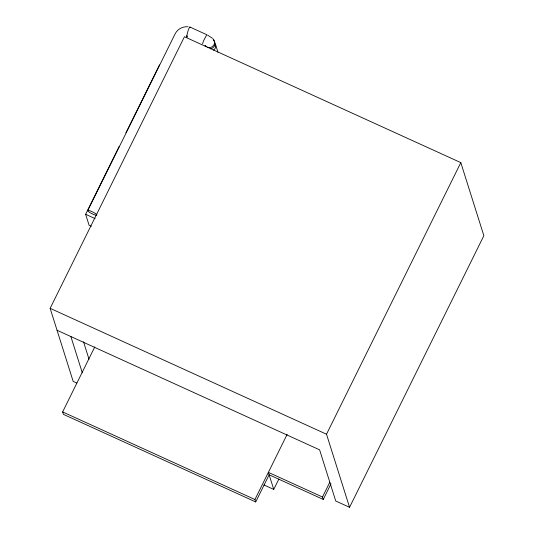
<?xml version="1.0" encoding="UTF-8"?>
<svg xmlns="http://www.w3.org/2000/svg" width="534" height="534" viewBox="0 0 534 534"><rect width="100%" height="100%" fill="white"/><g stroke="black" fill="none" stroke-linecap="round" stroke-linejoin="round"><path stroke-width="0.8" d="M186.9 35.571A5.126 0.507 -84.8 0 0 187.28 36.793L187.28 36.793A5.093 0.721 -73.6 0 1 186.893 35.571L187.327 33.362A5.233 0.741 -73.6 0 1 188.903 28.529L189.623 27.207A5.093 0.721 -73.6 0 1 190.071 27.655M91.267 226.242L89.085 225.248L85.634 214.281L119.209 146.383M125.924 132.806L159.499 64.908M87.776 210.489L175.132 33.836C177.462 29.13 182.822 26.246 188.028 26.753M76.816 383.065L73.185 381.409L50.136 308.325L184.444 36.733L460.815 162.623L483.864 235.708L349.556 507.3L335.739 501.005L319.606 449.848L57.051 330.252M330.987 483.817L323.264 499.444L269.136 474.793L255.706 501.947L63.399 414.351L62.632 411.914L94.792 346.886M255.706 501.947L254.938 499.517L287.138 434.409M263.903 484.925L273.748 489.404L278.902 478.991M349.556 507.3L326.514 434.215L460.815 162.623M323.264 499.444L322.496 497.007L329.852 482.129M189.87 27.02L206.765 34.717L203.567 40.758L202.566 43.755M85.634 214.281L95.085 218.593M50.136 308.325L326.514 434.215M322.496 497.007L268.368 472.356L273.748 489.404M62.632 411.914L254.938 499.517M207.532 35.104L212.392 38.241M215.482 44.369L217.965 52.259M83.544 341.853L88.998 359.175M70.868 336.547L82.283 372.752M214.882 43.214A5.133 4.973 -17.5 0 1 213.513 50.163M213.286 40.01A5.133 4.973 -17.5 0 1 210.296 48.808M205.69 46.712A5.133 4.973 -17.5 0 1 205.096 45.557M212.926 38.775A5.16 4.873 -31.7 0 1 207.312 47.212M206.204 46.538A5.16 4.873 -31.7 0 1 205.336 45.604M96.507 215.262A5.133 0.934 26.3 0 1 89.044 212.011A5.133 0.934 26.3 0 1 90.386 210.97A5.133 0.934 26.3 0 1 96.928 214.928"/></g></svg>
